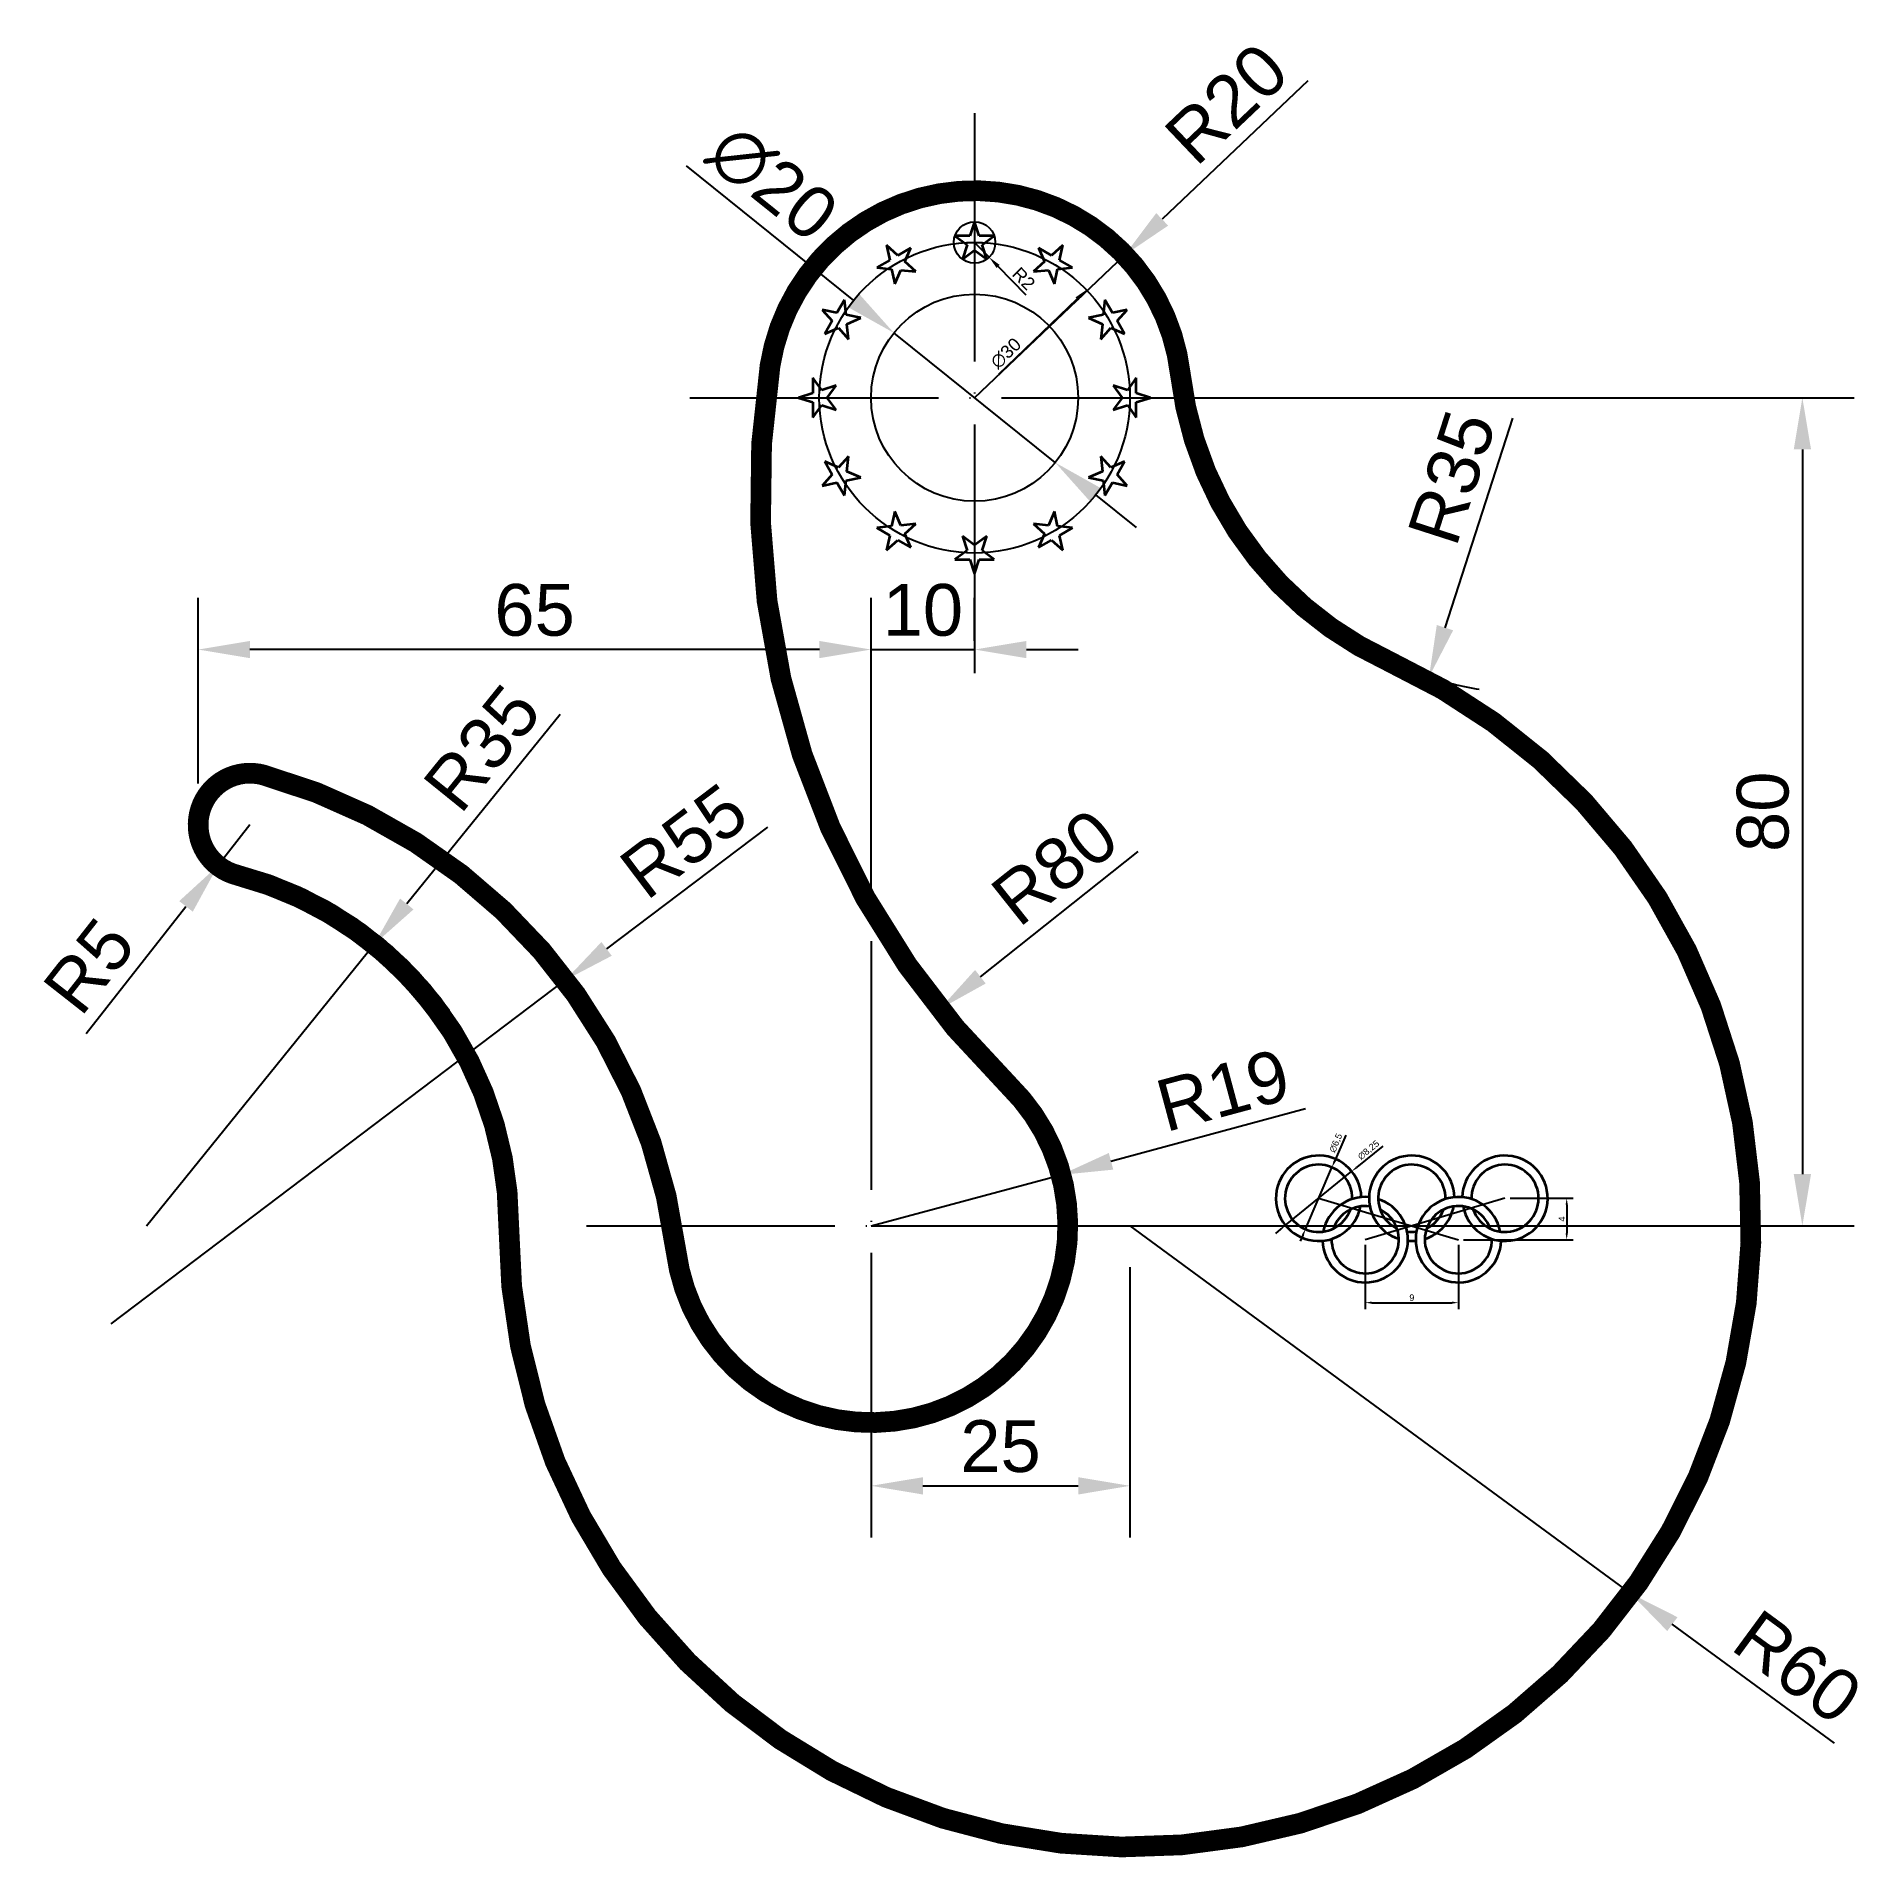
# Model space of a CAD drawing. Header units: millimetres. Extents: x 232 to 409, y 134 to 309.
import ezdxf

# ---------------------------------------------------------------- set-up
doc = ezdxf.new("R2010")
doc.units = ezdxf.units.MM
doc.linetypes.add('ACAD_ISO04W100', pattern=[30, 24, -3, 0, -3])
doc.layers.get('0').update_dxf_attribs({"lineweight": 35})
doc.layers.add('Cotas', color=8, linetype='Continuous')
doc.layers.add('Ejes', color=8, linetype='ACAD_ISO04W100')
doc.styles.get("Standard").update_dxf_attribs({"font": 'arial.ttf'})
doc.dimstyles.new('Cota_mm', dxfattribs={"dimtxt": 2.5, "dimasz": 2.5, "dimexe": 2.5, "dimexo": 2, "dimtad": 1, "dimtxsty": 'Standard', "dimcen": 2.5, "dimadec": 0, "dimazin": 0, "dimtfac": 1, "dimtmove": 0, "dimatfit": 3, "dimfxl": 1, "dimarcsym": 0})

# ---------------------------------------------------------------- blocks, each defined once
blk = doc.blocks.new('*D59')
at = {"layer": 'Cotas', "color": 0, "lineweight": -2, "transparency": 16777216}
for p, q in [((354.76, 305.23), (340.68, 291.84)), ((322.57, 274.61), (337.06, 288.39))]:
    blk.add_line(p, q, dxfattribs=at)
at = {"layer": 'Cotas', "color": 0, "transparency": 16777216}
blk.add_solid([(340.11, 292.44), (341.26, 291.23), (337.06, 288.39)], dxfattribs=at)
at = {"layer": 'Defpoints', "color": 0, "transparency": 16777216}
for p in [(337.06, 288.39), (322.57, 274.61)]:
    blk.add_point(p, dxfattribs=at)
at = {"layer": 'Cotas', "color": 0, "transparency": 16777216, "insert": (346.91, 303.01), "char_height": 5, "attachment_point": 5, "rotation": 43.5628}
blk.add_mtext('R20', dxfattribs=at)
blk = doc.blocks.new('*D60')
at = {"layer": 'Cotas', "color": 0, "lineweight": -2, "transparency": 16777216}
for p, q in [((294.7, 297), (310.88, 284)), ((330.36, 268.34), (314.77, 280.87)), ((334.26, 265.21), (338.16, 262.08))]:
    blk.add_line(p, q, dxfattribs=at)
at = {"layer": 'Cotas', "color": 0, "transparency": 16777216}
for points in [[(311.4, 284.65), (310.35, 283.35), (314.77, 280.87)], [(334.78, 265.86), (333.74, 264.56), (330.36, 268.34)]]:
    blk.add_solid(points, dxfattribs=at)
at = {"layer": 'Defpoints', "color": 0, "transparency": 16777216}
for p in [(314.77, 280.87), (330.36, 268.34)]:
    blk.add_point(p, dxfattribs=at)
at = {"layer": 'Cotas', "color": 0, "transparency": 16777216, "insert": (303.05, 295.35), "char_height": 5, "attachment_point": 5, "rotation": 321.2152}
blk.add_mtext('∅20', dxfattribs=at)
blk = doc.blocks.new('*D69')
at = {"layer": 'Cotas', "color": 0, "lineweight": -2, "transparency": 16777216}
for p, q in [((312.57, 226.11), (312.57, 255.28)), ((322.57, 251.11), (322.57, 255.28)), ((307.57, 250.28), (302.57, 250.28)), ((312.57, 250.28), (322.57, 250.28)), ((327.57, 250.28), (332.57, 250.28))]:
    blk.add_line(p, q, dxfattribs=at)
at = {"layer": 'Cotas', "color": 0, "transparency": 16777216}
for points in [[(307.57, 251.11), (307.57, 249.45), (312.57, 250.28)], [(327.57, 251.11), (327.57, 249.45), (322.57, 250.28)]]:
    blk.add_solid(points, dxfattribs=at)
at = {"layer": 'Defpoints', "color": 0, "transparency": 16777216}
for p in [(322.57, 250.28), (322.57, 247.11), (312.57, 222.11)]:
    blk.add_point(p, dxfattribs=at)
at = {"layer": 'Cotas', "color": 0, "transparency": 16777216, "insert": (317.57, 254.08), "char_height": 5, "attachment_point": 5}
blk.add_mtext('10', dxfattribs=at)
blk = doc.blocks.new('*D62')
at = {"layer": 'Cotas', "color": 0, "lineweight": -2, "transparency": 16777216}
for p, q in [((247.57, 237.34), (247.57, 255.28)), ((312.57, 254.28), (312.57, 255.28)), ((307.57, 250.28), (252.57, 250.28))]:
    blk.add_line(p, q, dxfattribs=at)
at = {"layer": 'Cotas', "color": 0, "transparency": 16777216}
for points in [[(252.57, 251.11), (252.57, 249.45), (247.57, 250.28)], [(307.57, 251.11), (307.57, 249.45), (312.57, 250.28)]]:
    blk.add_solid(points, dxfattribs=at)
at = {"layer": 'Defpoints', "color": 0, "transparency": 16777216}
for p in [(247.57, 250.28), (312.57, 250.28), (247.57, 233.34)]:
    blk.add_point(p, dxfattribs=at)
at = {"layer": 'Cotas', "color": 0, "transparency": 16777216, "insert": (280.07, 254.08), "char_height": 5, "attachment_point": 5}
blk.add_mtext('65', dxfattribs=at)
blk = doc.blocks.new('*D65')
at = {"layer": 'Cotas', "color": 0, "lineweight": -2, "transparency": 16777216}
blk.add_line((338.34, 230.76), (323.12, 218.67), dxfattribs=at)
at = {"layer": 'Cotas', "color": 0, "transparency": 16777216}
blk.add_solid([(322.61, 219.33), (323.64, 218.02), (319.21, 215.56)], dxfattribs=at)
at = {"layer": 'Defpoints', "color": 0, "transparency": 16777216}
for p in [(381.85, 265.33), (319.21, 215.56)]:
    blk.add_point(p, dxfattribs=at)
at = {"layer": 'Cotas', "color": 0, "transparency": 16777216, "insert": (330.32, 229.25), "char_height": 5, "attachment_point": 5, "rotation": 38.4676}
blk.add_mtext('R80', dxfattribs=at)
blk = doc.blocks.new('*D66')
at = {"layer": 'Cotas', "color": 0, "lineweight": -2, "transparency": 16777216}
for p, q in [((354.53, 205.9), (335.74, 200.84)), ((312.57, 194.61), (330.92, 199.54))]:
    blk.add_line(p, q, dxfattribs=at)
at = {"layer": 'Cotas', "color": 0, "transparency": 16777216}
blk.add_solid([(335.53, 201.65), (335.96, 200.04), (330.92, 199.54)], dxfattribs=at)
at = {"layer": 'Defpoints', "color": 0, "transparency": 16777216}
for p in [(330.92, 199.54), (312.57, 194.61)]:
    blk.add_point(p, dxfattribs=at)
at = {"layer": 'Cotas', "color": 0, "transparency": 16777216, "insert": (346.56, 207.69), "char_height": 5, "attachment_point": 5, "rotation": 15.06}
blk.add_mtext('R19', dxfattribs=at)
blk = doc.blocks.new('*D63')
at = {"layer": 'Cotas', "color": 0, "lineweight": -2, "transparency": 16777216}
for p, q in [((252.57, 233.34), (249.48, 229.4)), ((236.76, 213.2), (246.39, 225.47))]:
    blk.add_line(p, q, dxfattribs=at)
at = {"layer": 'Cotas', "color": 0, "transparency": 16777216}
blk.add_solid([(245.74, 225.98), (247.05, 224.96), (249.48, 229.4)], dxfattribs=at)
at = {"layer": 'Defpoints', "color": 0, "transparency": 16777216}
for p in [(252.57, 233.34), (249.48, 229.4)]:
    blk.add_point(p, dxfattribs=at)
at = {"layer": 'Cotas', "color": 0, "transparency": 16777216, "insert": (237.05, 219.71), "char_height": 5, "attachment_point": 5, "rotation": 51.8776}
blk.add_mtext('R5', dxfattribs=at)
blk = doc.blocks.new('*D61')
at = {"layer": 'Cotas', "color": 0, "lineweight": -2, "transparency": 16777216}
for p, q in [((282.52, 244.01), (267.72, 225.71)), ((242.57, 194.61), (264.58, 221.82))]:
    blk.add_line(p, q, dxfattribs=at)
at = {"layer": 'Cotas', "color": 0, "transparency": 16777216}
blk.add_solid([(267.07, 226.23), (268.37, 225.18), (264.58, 221.82)], dxfattribs=at)
at = {"layer": 'Defpoints', "color": 0, "transparency": 16777216}
for p in [(264.58, 221.82), (242.57, 194.61)]:
    blk.add_point(p, dxfattribs=at)
at = {"layer": 'Cotas', "color": 0, "transparency": 16777216, "insert": (275.01, 240.77), "char_height": 5, "attachment_point": 5, "rotation": 51.0351}
blk.add_mtext('R35', dxfattribs=at)
blk = doc.blocks.new('*D64')
at = {"layer": 'Cotas', "color": 0, "lineweight": -2, "transparency": 16777216}
for p, q in [((302.56, 233.12), (287.02, 221.37)), ((239.17, 185.16), (283.03, 218.35))]:
    blk.add_line(p, q, dxfattribs=at)
at = {"layer": 'Cotas', "color": 0, "transparency": 16777216}
blk.add_solid([(286.52, 222.03), (287.52, 220.7), (283.03, 218.35)], dxfattribs=at)
at = {"layer": 'Defpoints', "color": 0, "transparency": 16777216}
for p in [(283.03, 218.35), (239.17, 185.16)]:
    blk.add_point(p, dxfattribs=at)
at = {"layer": 'Cotas', "color": 0, "transparency": 16777216, "insert": (294.49, 231.78), "char_height": 5, "attachment_point": 5, "rotation": 37.1121}
blk.add_mtext('R55', dxfattribs=at)
blk = doc.blocks.new('*D58')
at = {"layer": 'Cotas', "color": 0, "lineweight": -2, "transparency": 16777216}
for p, q in [((326.57, 274.61), (407.52, 274.61)), ((402.52, 269.61), (402.52, 199.61)), ((326.57, 194.61), (407.52, 194.61))]:
    blk.add_line(p, q, dxfattribs=at)
at = {"layer": 'Cotas', "color": 0, "transparency": 16777216}
for points in [[(401.69, 269.61), (403.36, 269.61), (402.52, 274.61)], [(401.69, 199.61), (403.36, 199.61), (402.52, 194.61)]]:
    blk.add_solid(points, dxfattribs=at)
at = {"layer": 'Defpoints', "color": 0, "transparency": 16777216}
for p in [(322.57, 274.61), (322.57, 194.61), (402.52, 194.61)]:
    blk.add_point(p, dxfattribs=at)
at = {"layer": 'Cotas', "color": 0, "transparency": 16777216, "insert": (398.72, 234.61), "char_height": 5, "attachment_point": 5, "rotation": 90}
blk.add_mtext('80', dxfattribs=at)
blk = doc.blocks.new('*D70')
at = {"layer": 'Cotas', "color": 0, "lineweight": -2, "transparency": 16777216}
blk.add_line((374.52, 272.63), (368, 252.39), dxfattribs=at)
blk.add_arc((377.2, 280.94), 35, 251.8904, 260.3202, dxfattribs=at)
at = {"layer": 'Cotas', "color": 0, "transparency": 16777216}
blk.add_solid([(367.21, 252.65), (368.79, 252.14), (366.46, 247.63)], dxfattribs=at)
at = {"layer": 'Defpoints', "color": 0, "transparency": 16777216}
for p in [(377.2, 280.94), (366.46, 247.63)]:
    blk.add_point(p, dxfattribs=at)
at = {"layer": 'Cotas', "color": 0, "transparency": 16777216, "insert": (368.68, 266.9), "char_height": 5, "attachment_point": 5, "rotation": 72.1351}
blk.add_mtext('R35', dxfattribs=at)
blk = doc.blocks.new('*D67')
at = {"layer": 'Cotas', "color": 0, "lineweight": -2, "transparency": 16777216}
for p, q in [((312.57, 190.61), (312.57, 164.5)), ((337.57, 190.61), (337.57, 164.5)), ((317.57, 169.5), (332.57, 169.5))]:
    blk.add_line(p, q, dxfattribs=at)
at = {"layer": 'Cotas', "color": 0, "transparency": 16777216}
for points in [[(317.57, 170.33), (317.57, 168.66), (312.57, 169.5)], [(332.57, 170.33), (332.57, 168.66), (337.57, 169.5)]]:
    blk.add_solid(points, dxfattribs=at)
at = {"layer": 'Defpoints', "color": 0, "transparency": 16777216}
for p in [(312.57, 194.61), (337.57, 194.61), (337.57, 169.5)]:
    blk.add_point(p, dxfattribs=at)
at = {"layer": 'Cotas', "color": 0, "transparency": 16777216, "insert": (325.07, 173.3), "char_height": 5, "attachment_point": 5}
blk.add_mtext('25', dxfattribs=at)
blk = doc.blocks.new('*D68')
at = {"layer": 'Cotas', "color": 0, "lineweight": -2, "transparency": 16777216}
for p, q in [((337.57, 194.61), (385.93, 159.1)), ((405.63, 144.64), (389.96, 156.14))]:
    blk.add_line(p, q, dxfattribs=at)
at = {"layer": 'Cotas', "color": 0, "transparency": 16777216}
blk.add_solid([(390.46, 156.81), (389.47, 155.47), (385.93, 159.1)], dxfattribs=at)
at = {"layer": 'Defpoints', "color": 0, "transparency": 16777216}
for p in [(337.57, 194.61), (385.93, 159.1)]:
    blk.add_point(p, dxfattribs=at)
at = {"layer": 'Cotas', "color": 0, "transparency": 16777216, "insert": (402.06, 151.98), "char_height": 5, "attachment_point": 5, "rotation": 323.7172}
blk.add_mtext('R60', dxfattribs=at)
blk = doc.blocks.new('*U40')
for p, q in [((0, 1.81), (-0.45, 0.43)), ((0.45, 0.43), (0, 1.81)), ((-0.45, 0.43), (-1.9, 0.43)), ((-1.9, 0.43), (-0.73, -0.43)), ((1.9, 0.43), (0.45, 0.43)), ((0.73, -0.43), (1.9, 0.43)), ((-0.73, -0.43), (-1.18, -1.81)), ((-1.18, -1.81), (0, -0.95)), ((0, -0.95), (1.18, -1.81)), ((1.18, -1.81), (0.73, -0.43))]:
    blk.add_line(p, q)
blk = doc.blocks.new('*U41')
at = {"color": 0, "linetype": 'ByBlock', "lineweight": -2, "transparency": 16777216}
for p, rotation in [((6849.48, 3707.86), 29.99999999999998), ((6864.68, 3707.86), 329.9999999999999), ((6843.92, 3702.3), 59.99999999999999), ((6870.24, 3702.3), 299.9999999999999), ((6841.89, 3694.71), 90), ((6872.27, 3694.71), 270), ((6843.92, 3687.11), 120), ((6870.24, 3687.11), 240), ((6849.48, 3681.55), 150), ((6864.68, 3681.55), 210), ((6857.08, 3679.51), 180)]:
    blk.add_blockref('*U40', p, dxfattribs=dict(at, rotation=rotation))
blk.add_blockref('*U40', (6857.08, 3709.9), dxfattribs=at)
blk = doc.blocks.new('*D72')
at = {"layer": 'Cotas', "color": 0, "lineweight": -2, "transparency": 16777216}
for p, q in [((322.57, 289.61), (323.97, 288.18)), ((327.56, 284.52), (324.84, 287.29))]:
    blk.add_line(p, q, dxfattribs=at)
at = {"layer": 'Cotas', "color": 0, "transparency": 16777216}
blk.add_solid([(324.99, 287.43), (324.69, 287.14), (323.97, 288.18)], dxfattribs=at)
at = {"layer": 'Defpoints', "color": 0, "transparency": 16777216}
for p in [(322.57, 289.61), (323.97, 288.18)]:
    blk.add_point(p, dxfattribs=at)
at = {"layer": 'Cotas', "color": 0, "transparency": 16777216, "insert": (327.31, 286.11), "char_height": 1.25, "attachment_point": 5, "rotation": 314.4434}
blk.add_mtext('R2', dxfattribs=at)
blk = doc.blocks.new('*D73')
at = {"layer": 'Cotas', "color": 0, "lineweight": -2, "transparency": 16777216}
blk.add_line((324.92, 276.88), (332.46, 284.16), dxfattribs=at)
at = {"layer": 'Cotas', "color": 0, "transparency": 16777216}
blk.add_solid([(332.32, 284.31), (332.61, 284.01), (333.36, 285.02)], dxfattribs=at)
at = {"layer": 'Defpoints', "color": 0, "transparency": 16777216}
for p in [(333.36, 285.02), (311.77, 264.19)]:
    blk.add_point(p, dxfattribs=at)
at = {"layer": 'Cotas', "color": 0, "transparency": 16777216, "insert": (325.59, 278.9), "char_height": 1.25, "attachment_point": 5, "rotation": 43.9814}
blk.add_mtext('∅30', dxfattribs=at)
blk = doc.blocks.new('*D74')
at = {"layer": 'Cotas', "color": 0, "lineweight": -2, "transparency": 16777216}
for p, q in [((360.3, 192.77), (360.3, 186.57)), ((369.3, 192.77), (369.3, 186.57)), ((360.92, 187.19), (368.67, 187.19))]:
    blk.add_line(p, q, dxfattribs=at)
at = {"layer": 'Cotas', "color": 0, "transparency": 16777216}
for points in [[(360.92, 187.3), (360.92, 187.09), (360.3, 187.19)], [(368.67, 187.3), (368.67, 187.09), (369.3, 187.19)]]:
    blk.add_solid(points, dxfattribs=at)
at = {"layer": 'Defpoints', "color": 0, "transparency": 16777216}
for p in [(360.3, 193.27), (369.3, 193.27), (369.3, 187.19)]:
    blk.add_point(p, dxfattribs=at)
at = {"layer": 'Cotas', "color": 0, "transparency": 16777216, "insert": (364.8, 187.67), "char_height": 0.625, "attachment_point": 5}
blk.add_mtext('9', dxfattribs=at)
blk = doc.blocks.new('*D75')
at = {"layer": 'Cotas', "color": 0, "lineweight": -2, "transparency": 16777216}
for p, q in [((374.3, 197.27), (380.38, 197.27)), ((379.76, 196.65), (379.76, 193.9)), ((369.8, 193.27), (380.38, 193.27))]:
    blk.add_line(p, q, dxfattribs=at)
at = {"layer": 'Cotas', "color": 0, "transparency": 16777216}
for points in [[(379.65, 196.65), (379.86, 196.65), (379.76, 197.27)], [(379.65, 193.9), (379.86, 193.9), (379.76, 193.27)]]:
    blk.add_solid(points, dxfattribs=at)
at = {"layer": 'Defpoints', "color": 0, "transparency": 16777216}
for p in [(373.8, 197.27), (369.3, 193.27), (379.76, 193.27)]:
    blk.add_point(p, dxfattribs=at)
at = {"layer": 'Cotas', "color": 0, "transparency": 16777216, "insert": (379.29, 195.27), "char_height": 0.625, "attachment_point": 5, "rotation": 90}
blk.add_mtext('4', dxfattribs=at)
blk = doc.blocks.new('*D76')
at = {"layer": 'Cotas', "color": 0, "lineweight": -2, "transparency": 16777216}
for p, q in [((362, 202.32), (359.48, 200.27)), ((352.6, 194.67), (359, 199.88)), ((352.11, 194.28), (351.63, 193.88))]:
    blk.add_line(p, q, dxfattribs=at)
at = {"layer": 'Cotas', "color": 0, "transparency": 16777216}
for points in [[(359.42, 200.35), (359.55, 200.19), (359, 199.88)], [(352.05, 194.36), (352.18, 194.2), (352.6, 194.67)]]:
    blk.add_solid(points, dxfattribs=at)
at = {"layer": 'Defpoints', "color": 0, "transparency": 16777216}
for p in [(359, 199.88), (352.6, 194.67)]:
    blk.add_point(p, dxfattribs=at)
at = {"layer": 'Cotas', "color": 0, "transparency": 16777216, "insert": (360.64, 201.91), "char_height": 0.625, "attachment_point": 5, "rotation": 39.1214}
blk.add_mtext('∅8,25', dxfattribs=at)
blk = doc.blocks.new('*D77')
at = {"layer": 'Cotas', "color": 0, "lineweight": -2, "transparency": 16777216}
for p, q in [((358.41, 203.37), (357.32, 200.84)), ((354.52, 194.29), (357.08, 200.26)), ((354.27, 193.71), (354.02, 193.14))]:
    blk.add_line(p, q, dxfattribs=at)
at = {"layer": 'Cotas', "color": 0, "transparency": 16777216}
for points in [[(357.23, 200.88), (357.42, 200.79), (357.08, 200.26)], [(354.17, 193.75), (354.37, 193.67), (354.52, 194.29)]]:
    blk.add_solid(points, dxfattribs=at)
at = {"layer": 'Defpoints', "color": 0, "transparency": 16777216}
for p in [(357.08, 200.26), (354.52, 194.29)]:
    blk.add_point(p, dxfattribs=at)
at = {"layer": 'Cotas', "color": 0, "transparency": 16777216, "insert": (357.49, 202.6), "char_height": 0.625, "attachment_point": 5, "rotation": 66.8028}
blk.add_mtext('∅6,5', dxfattribs=at)

msp = doc.modelspace()

# ---------------------------------------------------------------- linework, layer by layer
at = {"const_width": 2}
for points in [[(342.435, 276.912, 0.8730256), (302.809, 277.7, 0.2423258), (325.864, 208.18, -1.4053133), (293.723, 192.183, 0.3015825), (253.907, 238.154, 1.0093104), (251.318, 228.496, -0.1768773), (271.097, 214.882)], [(342.435, 276.912, 0.2619977), (362.6, 249.136, -1.8292327), (277.568, 194.607, 0.3419987), (251.318, 228.496)]]:
    msp.add_lwpolyline(points, format="xyb", dxfattribs=at)
for centre, radius, start, end in [((355.796, 197.274), 4.125, 1.49737, 349.08248), ((355.796, 197.274), 3.25, 358.78016, 340.50483), ((364.796, 197.274), 4.125, 1.49737, 252.34956), ((364.796, 197.274), 3.25, 358.78016, 243.7719), ((373.796, 197.274), 4.125, 190.91752, 178.50263), ((373.796, 197.274), 3.25, 199.49517, 181.21984), ((360.296, 193.274), 4.125, 181.49737, 72.34956), ((360.296, 193.274), 4.125, 84.76444, 169.08248), ((360.296, 193.274), 3.25, 82.04724, 160.50483), ((369.296, 193.274), 4.125, 10.91752, 358.50263), ((369.296, 193.274), 3.25, 19.49517, 1.21984), ((364.796, 197.274), 4.125, 287.65044, 349.08248), ((360.296, 193.274), 3.25, 178.78016, 63.7719), ((364.796, 197.274), 3.25, 296.2281, 340.50483), ((364.796, 197.274), 3.25, 262.04724, 277.95276), ((364.796, 197.274), 4.125, 264.76444, 275.23556)]:
    msp.add_arc(centre, radius, start, end)
at = {"layer": 'Cotas'}
msp.add_line((312.568, 194.607), (337.568, 194.607), dxfattribs=at)
msp.add_circle((322.568, 274.607), 15, dxfattribs=at)
msp.add_arc((376.55, 264.075), 35, 162.48684, 163.83219, dxfattribs=at)
at = {"layer": 'Defpoints'}
for p, q in [((355.796, 197.274), (369.296, 193.274)), ((373.796, 197.274), (360.296, 193.274))]:
    msp.add_line(p, q, dxfattribs=at)
for centre, radius in [((322.568, 289.607), 2), ((322.568, 274.607), 10)]:
    msp.add_circle(centre, radius, dxfattribs=at)
at = {"layer": 'Ejes'}
for p, q in [((322.568, 302.107), (322.568, 247.107)), ((295.068, 274.607), (350.068, 274.607)), ((312.568, 222.107), (312.568, 167.107)), ((285.068, 194.607), (340.068, 194.607))]:
    msp.add_line(p, q, dxfattribs=at)

# ---------------------------------------------------------------- block references
msp.add_blockref('*U41', (-6534.512, -3420.098))

# ---------------------------------------------------------------- dimensions: what is measured, and where the dimension line sits
at = {"layer": 'Cotas'}
for center, mpoint, picture, middle in [((322.568, 274.607), (337.06, 288.39), '*D59', (346.914, 303.01)), ((322.568, 289.607), (323.968, 288.179), '*D72', (327.31, 286.115)), ((239.173, 185.165), (283.033, 218.35), '*D64', (296.783, 228.754)), ((252.568, 233.337), (249.481, 229.404), '*D63', (237.052, 219.708)), ((312.568, 194.607), (330.915, 199.544), '*D66', (347.552, 204.021)), ((337.568, 194.607), (385.934, 159.101), '*D68', (402.062, 151.979))]:
    dim = msp.add_radius_dim(center=center, mpoint=mpoint, dimstyle='Cota_mm', dxfattribs=at)
    dim.commit()
    dim.dimension.update_dxf_attribs({"geometry": picture, "text_midpoint": middle})
for p1, p2, picture, middle in [((330.363, 268.343), (314.773, 280.871), '*D60', (300.582, 292.275)), ((311.774, 264.191), (333.361, 285.024), '*D73', (326.277, 278.187))]:
    dim = msp.add_diameter_dim_2p(p1=p1, p2=p2, dimstyle='Cota_mm', dxfattribs=at)
    dim.commit()
    dim.dimension.update_dxf_attribs({"geometry": picture, "text_midpoint": middle, "dimtype": 163})
for center, mpoint, picture, middle in [((377.202, 280.945), (366.465, 247.632), '*D70', (372.299, 265.734)), ((381.846, 265.329), (319.209, 215.563), '*D65', (332.688, 226.272)), ((242.568, 194.607), (264.577, 221.821), '*D61', (277.969, 238.379))]:
    dim = msp.add_radius_dim(center=center, mpoint=mpoint, dimstyle='Cota_mm', dxfattribs=at)
    dim.commit()
    dim.dimension.update_dxf_attribs({"geometry": picture, "text_midpoint": middle, "dimtype": 164})
dim = msp.add_linear_dim(base=(402.525, 194.607), p1=(322.568, 274.607), p2=(322.568, 194.607), angle=90, dimstyle='Cota_mm', dxfattribs=at)
dim.commit()
dim.dimension.update_dxf_attribs({"geometry": '*D58', "text_midpoint": (402.525, 234.607), "dimtype": 160})
for base, p1, p2, picture, middle in [((247.568, 250.281), (312.568, 250.281), (247.568, 233.337), '*D62', (280.068, 254.084)), ((322.568, 250.281), (312.568, 222.107), (322.568, 247.107), '*D69', (317.568, 254.084)), ((337.568, 169.497), (312.568, 194.607), (337.568, 194.607), '*D67', (325.068, 173.3)), ((369.296, 187.194), (360.296, 193.274), (369.296, 193.274), '*D74', (364.796, 187.669))]:
    dim = msp.add_linear_dim(base=base, p1=p1, p2=p2, dimstyle='Cota_mm', dxfattribs=at)
    dim.commit()
    dim.dimension.update_dxf_attribs({"geometry": picture, "text_midpoint": middle})
for p1, p2, picture, middle in [((354.516, 194.287), (357.076, 200.261), '*D77', (357.989, 202.391)), ((352.596, 194.671), (358.996, 199.877), '*D76', (360.983, 201.492))]:
    dim = msp.add_diameter_dim_2p(p1=p1, p2=p2, dimstyle='Cota_mm', dxfattribs=at)
    dim.commit()
    dim.dimension.update_dxf_attribs({"geometry": picture, "text_midpoint": middle})
dim = msp.add_linear_dim(base=(379.756, 193.274), p1=(373.796, 197.274), p2=(369.296, 193.274), angle=90, dimstyle='Cota_mm', dxfattribs=at)
dim.commit()
dim.dimension.update_dxf_attribs({"geometry": '*D75', "text_midpoint": (379.287, 195.274)})

doc.saveas('drawing.dxf')
